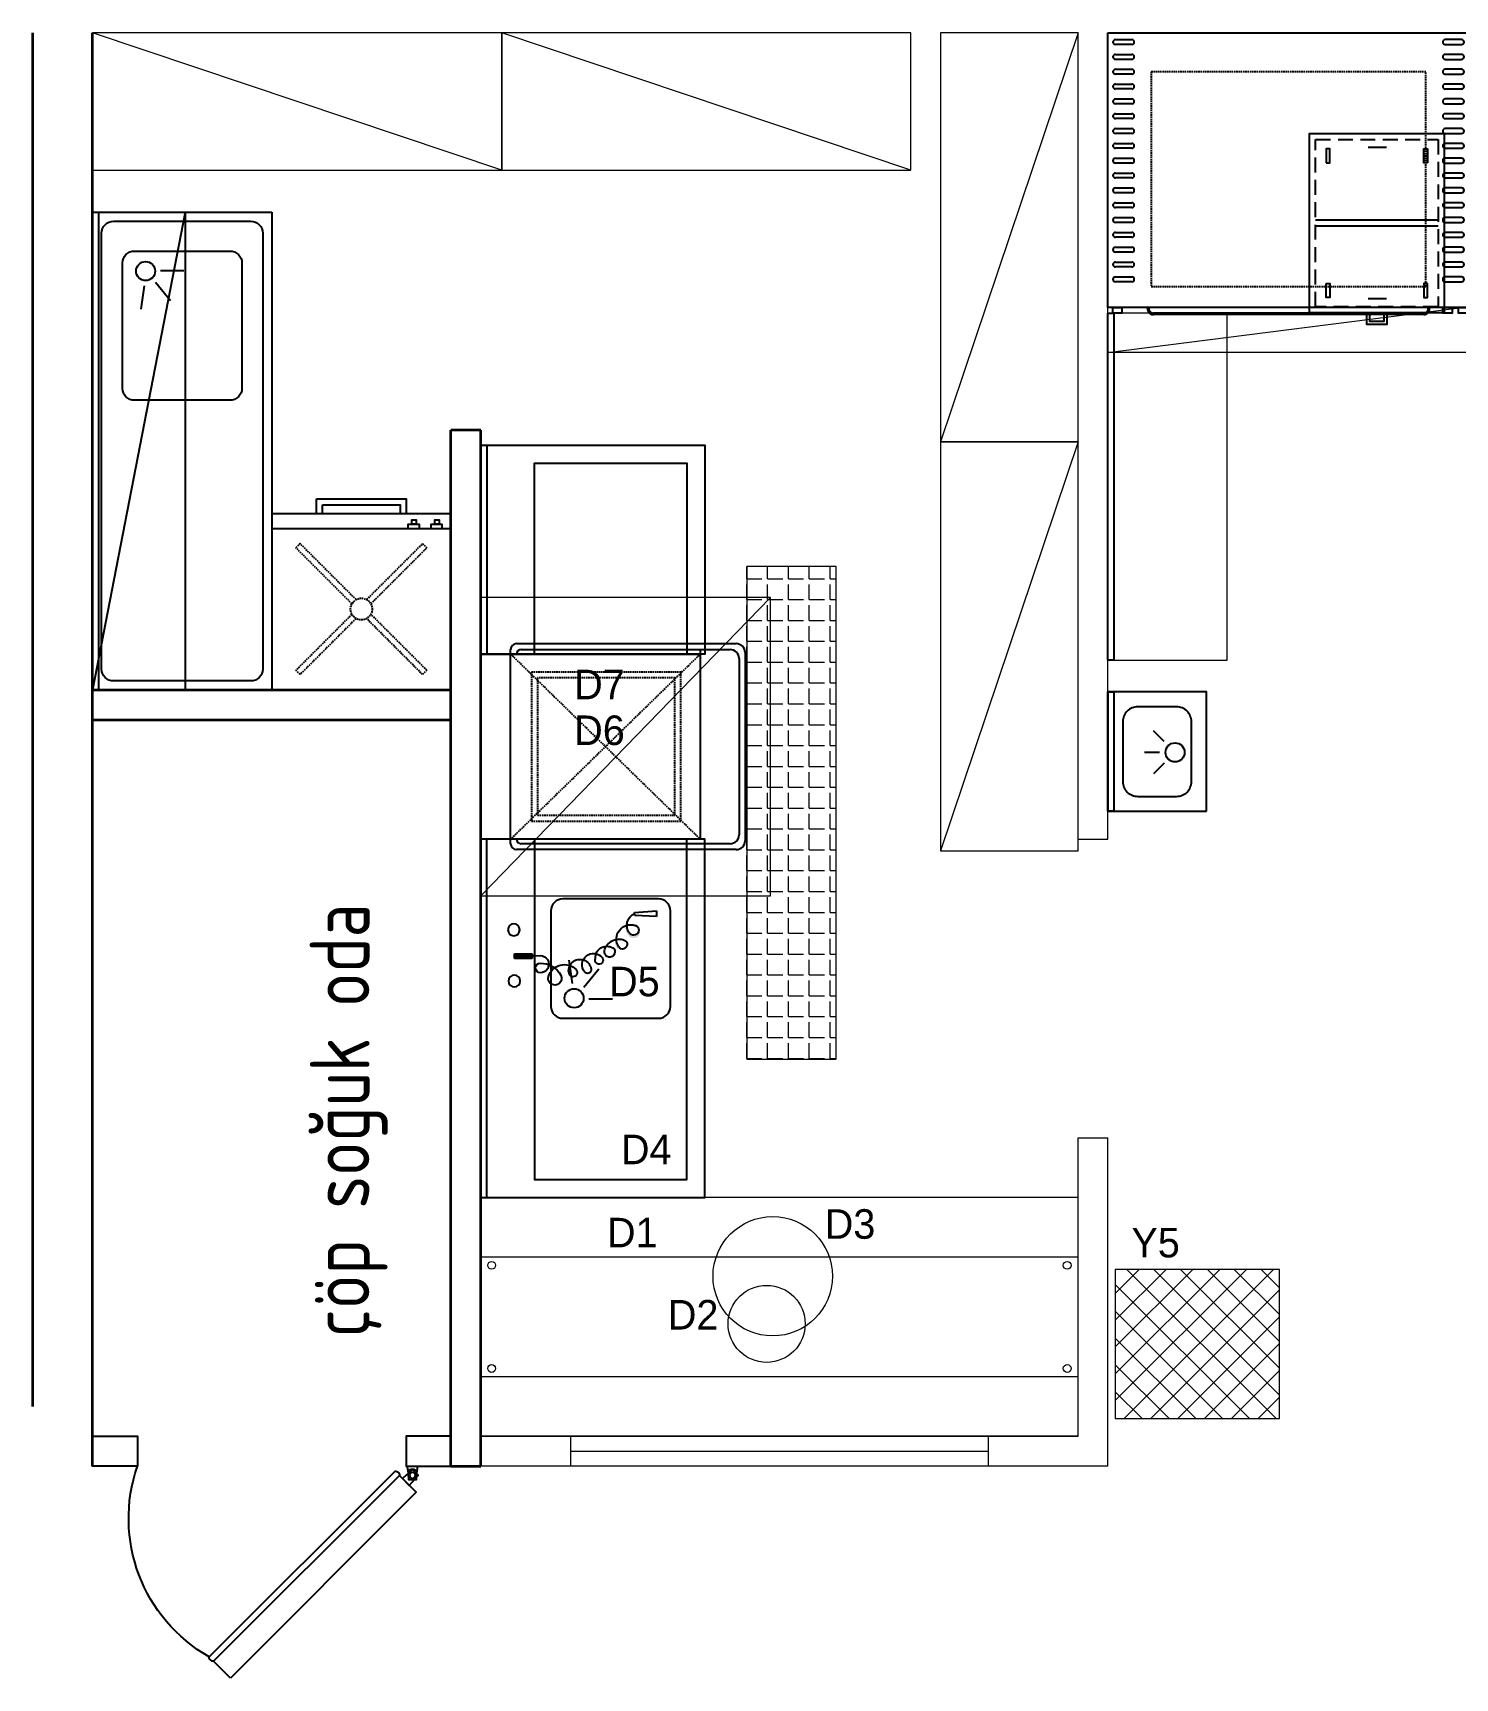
# Model space of a CAD drawing. Header units: millimetres. Extents: x 0 to 45949, y -31098 to 10954.
# Drawn here: x 35958 to 36434, y -8571 to -8020 of the extents above; entities that cross this region are included whole.
import ezdxf

# ---------------------------------------------------------------- set-up
doc = ezdxf.new("R2010")
doc.units = ezdxf.units.MM
doc.linetypes.add('DASHED', pattern=[0.75, 0.5, -0.25])
doc.linetypes.add('HIDDENX2', pattern=[19.05, 12.7, -6.35])
for name, color, linetype, lineweight in [('Auto-Duvar', 193, 'Continuous', 35), ('Duvar', 5, 'Continuous', 35), ('iç ölçü', 7, 'Continuous', 15), ('mahal-yazi', 14, 'Continuous', 9)]:
    doc.layers.add(name, color=color, linetype=linetype, lineweight=lineweight)
doc.layers.add('S2000-002 Çizgi', color=7, linetype='Continuous')
doc.layers.add('S2000-034 Soğuk Oda', color=1, linetype='Continuous')
doc.styles.add('arial', font='isocpeur.ttf')
doc.styles.add('TAKSİM', font='GOTHIC.TTF', dxfattribs={"height": 20})

# ---------------------------------------------------------------- blocks, each defined once
blk = doc.blocks.new('A$C7EB32CAC')
at = {"layer": 'S2000-002 Çizgi'}
for points in [[(0, 75), (70, 75), (70, 73), (0, 73)], [(0, 75), (70, 75), (70, 0), (0, 0)], [(0, 57), (64, 57), (64, 6), (0, 6)]]:
    blk.add_lwpolyline(points, close=True, dxfattribs=at)
blk = doc.blocks.new('A$C7ED97EAE')
at = {"layer": 'S2000-002 Çizgi'}
for p, q in [((3.5, 88.5), (65.5, 88.5)), ((3.5, 15), (3.5, 88.5)), ((65.5, 88.5), (65.5, 15)), ((2, 78.5), (3.5, 78.5)), ((3.5, 78.5), (65.5, 78.5)), ((65.5, 78.5), (67, 78.5)), ((0, 3), (0, 76.5)), ((2, 5), (2, 75)), ((3.5, 76.5), (3.5, 76.5)), ((65.5, 76.5), (65.5, 76.5)), ((67, 75), (67, 5)), ((69, 76.5), (69, 3)), ((65.5, 15), (3.5, 15)), ((67, 15), (65.5, 15)), ((66, 0), (3, 0)), ((64, 2), (5, 2))]:
    blk.add_line(p, q, dxfattribs=at)
at = {"layer": 'S2000-002 Çizgi', "linetype": 'DASHED'}
for p, q in [((65.5, 78.5), (3.5, 15)), ((65.5, 15), (3.5, 78.5))]:
    blk.add_line(p, q, dxfattribs=at)
for points in [[(9.5, 21.5), (59.5, 21.5), (59.5, 71.5), (9.5, 71.5)], [(11.5, 23.5), (57.5, 23.5), (57.5, 69.5), (11.5, 69.5)]]:
    blk.add_lwpolyline(points, close=True, dxfattribs=at)
at = {"layer": 'S2000-002 Çizgi'}
for centre, radius, start, end in [((2, 76.5), 2, 90, 180), ((67, 76.5), 2, 0, 90), ((3.5, 75), 1.5, 90, 180), ((65.5, 75), 1.5, 0, 90), ((3, 3), 3, 180, 270), ((5, 5), 3, 180, 270), ((64, 5), 3, 270, 0), ((66, 3), 3, 270, 0)]:
    blk.add_arc(centre, radius, start, end, dxfattribs=at)
blk = doc.blocks.new('A$C0B5C35CE')
at = {"layer": 'S2000-002 Çizgi'}
for points in [[(0, 94.36), (122, 94.36), (122, 2.36), (0, 2.36)], [(1.67, 2.36), (4.73, 2.36), (4.73, 0.44), (1.67, 0.44)], [(112.21, 2.35), (115.28, 2.35), (115.28, 0.44), (112.21, 0.44)], [(117.4, 2.35), (120.46, 2.35), (120.46, 0.44), (117.4, 0.44)]]:
    blk.add_lwpolyline(points, close=True, dxfattribs=at)
for points in [[(2.52, 92.1), (8.02, 92.1)], [(8.02, 90.47), (2.52, 90.47)], [(118.48, 92.1), (112.98, 92.1)], [(112.98, 90.47), (118.48, 90.47)], [(2.52, 87.13), (8.02, 87.13)], [(8.02, 85.5), (2.52, 85.5)], [(118.48, 87.13), (112.98, 87.13)], [(112.98, 85.5), (118.48, 85.5)], [(2.52, 82.16), (8.02, 82.16)], [(8.02, 80.53), (2.52, 80.53)], [(2.52, 77.2), (8.02, 77.2)], [(118.48, 82.16), (112.98, 82.16)], [(112.98, 80.53), (118.48, 80.53)], [(118.48, 77.2), (112.98, 77.2)], [(8.02, 75.57), (2.52, 75.57)], [(2.52, 72.23), (8.02, 72.23)], [(112.98, 75.57), (118.48, 75.57)], [(118.48, 72.23), (112.98, 72.23)], [(8.02, 70.6), (2.52, 70.6)], [(2.52, 67.26), (8.02, 67.26)], [(112.98, 70.6), (118.48, 70.6)], [(118.48, 67.26), (112.98, 67.26)], [(8.02, 65.63), (2.52, 65.63)], [(2.52, 62.3), (8.02, 62.3)], [(8.02, 60.67), (2.52, 60.67)], [(112.98, 65.63), (118.48, 65.63)], [(118.48, 62.3), (112.98, 62.3)], [(112.98, 60.67), (118.48, 60.67)], [(2.52, 57.33), (8.02, 57.33)], [(8.02, 55.7), (2.52, 55.7)], [(118.48, 57.33), (112.98, 57.33)], [(112.98, 55.7), (118.48, 55.7)], [(2.52, 52.36), (8.02, 52.36)], [(8.02, 50.73), (2.52, 50.73)], [(118.48, 52.36), (112.98, 52.36)], [(112.98, 50.73), (118.48, 50.73)], [(2.52, 47.39), (8.02, 47.39)], [(8.02, 45.77), (2.52, 45.77)], [(118.48, 47.39), (112.98, 47.39)], [(112.98, 45.77), (118.48, 45.77)], [(2.52, 42.43), (8.02, 42.43)], [(8.02, 40.8), (2.52, 40.8)], [(118.48, 42.43), (112.98, 42.43)], [(112.98, 40.8), (118.48, 40.8)], [(2.52, 37.46), (8.02, 37.46)], [(8.02, 35.83), (2.52, 35.83)], [(118.48, 37.46), (112.98, 37.46)], [(112.98, 35.83), (118.48, 35.83)], [(2.52, 32.49), (8.02, 32.49)], [(8.02, 30.87), (2.52, 30.87)], [(118.48, 32.49), (112.98, 32.49)], [(112.98, 30.87), (118.48, 30.87)], [(2.52, 27.53), (8.02, 27.53)], [(8.02, 25.9), (2.52, 25.9)], [(2.52, 22.56), (8.02, 22.56)], [(118.48, 27.53), (112.98, 27.53)], [(112.98, 25.9), (118.48, 25.9)], [(118.48, 22.56), (112.98, 22.56)], [(8.02, 20.93), (2.52, 20.93)], [(2.52, 17.59), (8.02, 17.59)], [(112.98, 20.93), (118.48, 20.93)], [(118.48, 17.59), (112.98, 17.59)], [(8.02, 15.97), (2.52, 15.97)], [(2.52, 12.63), (8.02, 12.63)], [(112.98, 15.97), (118.48, 15.97)], [(118.48, 12.63), (112.98, 12.63)], [(8.02, 11), (2.52, 11)], [(112.98, 11), (118.48, 11)]]:
    blk.add_lwpolyline(points, dxfattribs=at)
at = {"layer": 'S2000-002 Çizgi', "linetype": 'DASHED'}
blk.add_lwpolyline([(14.51, 9.36), (106.51, 9.36), (106.51, 81.36), (14.51, 81.36)], close=True, dxfattribs=at)
at = {"layer": 'S2000-002 Çizgi', "linetype": 'HIDDENX2', "ltscale": 10}
for points in [[(107.26, 2.36), (107.77, 2.36), (107.77, 2, -0.414214), (105.77, 0), (15.25, 0, -0.414214), (13.25, 2), (13.25, 2.36), (13.76, 2.36)], [(107.26, 2.36, -0.472507), (105.77, 0.5), (15.25, 0.5, -0.472507), (13.76, 2.36)]]:
    blk.add_lwpolyline(points, format="xyb", dxfattribs=at)
at = {"layer": 'S2000-002 Çizgi'}
for centre, start, end in [((2.52, 91.28), 90, 270), ((8.02, 91.28), 270, 90), ((112.98, 91.28), 90, 270), ((118.48, 91.28), 270, 90), ((2.52, 86.32), 90, 270), ((8.02, 86.32), 270, 90), ((112.98, 86.32), 90, 270), ((118.48, 86.32), 270, 90), ((2.52, 81.35), 90, 270), ((2.52, 76.38), 90, 270), ((8.02, 81.35), 270, 90), ((8.02, 76.38), 270, 90), ((112.98, 81.35), 90, 270), ((112.98, 76.38), 90, 270), ((118.48, 81.35), 270, 90), ((118.48, 76.38), 270, 90), ((2.52, 71.41), 90, 270), ((8.02, 71.41), 270, 90), ((112.98, 71.41), 90, 270), ((118.48, 71.41), 270, 90), ((2.52, 66.45), 90, 270), ((8.02, 66.45), 270, 90), ((112.98, 66.45), 90, 270), ((118.48, 66.45), 270, 90), ((2.52, 61.48), 90, 270), ((8.02, 61.48), 270, 90), ((112.98, 61.48), 90, 270), ((118.48, 61.48), 270, 90), ((2.52, 56.51), 90, 270), ((8.02, 56.51), 270, 90), ((112.98, 56.51), 90, 270), ((118.48, 56.51), 270, 90), ((2.52, 51.55), 90, 270), ((8.02, 51.55), 270, 90), ((112.98, 51.55), 90, 270), ((118.48, 51.55), 270, 90), ((2.52, 46.58), 90, 270), ((8.02, 46.58), 270, 90), ((112.98, 46.58), 90, 270), ((118.48, 46.58), 270, 90), ((2.52, 41.61), 90, 270), ((8.02, 41.61), 270, 90), ((112.98, 41.61), 90, 270), ((118.48, 41.61), 270, 90), ((2.52, 36.65), 90, 270), ((8.02, 36.65), 270, 90), ((112.98, 36.65), 90, 270), ((118.48, 36.65), 270, 90), ((2.52, 31.68), 90, 270), ((8.02, 31.68), 270, 90), ((112.98, 31.68), 90, 270), ((118.48, 31.68), 270, 90), ((2.52, 26.71), 90, 270), ((2.52, 21.75), 90, 270), ((8.02, 26.71), 270, 90), ((8.02, 21.75), 270, 90), ((112.98, 26.71), 90, 270), ((112.98, 21.75), 90, 270), ((118.48, 26.71), 270, 90), ((118.48, 21.75), 270, 90), ((2.52, 16.78), 90, 270), ((8.02, 16.78), 270, 90), ((112.98, 16.78), 90, 270), ((118.48, 16.78), 270, 90), ((2.52, 11.81), 90, 270), ((8.02, 11.81), 270, 90), ((112.98, 11.81), 90, 270), ((118.48, 11.81), 270, 90)]:
    blk.add_arc(centre, 0.814, start, end, dxfattribs=at)
blk = doc.blocks.new('A$C0E9B5C18')
at = {"layer": 'S2000-002 Çizgi'}
for points in [[(0, 3.91), (45, 3.91), (45, 63.91), (0, 63.91)], [(5.51, 54.08), (6.74, 54.08), (6.74, 58.83), (5.51, 58.83)], [(39.49, 54.08), (38.26, 54.08), (38.26, 58.83), (39.49, 58.83)], [(5.51, 13.74), (6.74, 13.74), (6.74, 8.99), (5.51, 8.99)], [(39.49, 13.74), (38.26, 13.74), (38.26, 8.99), (39.49, 8.99)], [(20.13, 3.91), (20.13, 1), (24.87, 1), (24.87, 3.91)]]:
    blk.add_lwpolyline(points, close=True, dxfattribs=at)
at = {"layer": 'S2000-002 Çizgi', "linetype": 'DASHED', "ltscale": 10}
blk.add_lwpolyline([(2, 5.91), (43, 5.91), (43, 61.91), (2, 61.91)], close=True, dxfattribs=at)
at = {"layer": 'S2000-002 Çizgi'}
for points in [[(19.25, 59.29), (25.38, 59.29)], [(2, 32.91), (43, 32.91)], [(19.25, 8.53), (25.38, 8.53)], [(19.13, 3.91), (19.13, 0), (25.87, 0), (25.87, 3.91)]]:
    blk.add_lwpolyline(points, dxfattribs=at)
at = {"layer": 'S2000-002 Çizgi', "ltscale": 15}
blk.add_lwpolyline([(2, 34.91), (43, 34.91)], dxfattribs=at)
blk = doc.blocks.new('A$C353D2250')
at = {"layer": 'S2000-002 Çizgi'}
for p, q in [((16.08, 14.18), (12.54, 17.71)), ((19.74, 15.7), (19.74, 20.7)), ((23.41, 14.18), (26.95, 17.71))]:
    blk.add_line(p, q, dxfattribs=at)
for points in [[(0, 33), (40, 33), (40, 31), (0, 31)], [(0, 0), (40, 0), (40, 33), (0, 33)]]:
    blk.add_lwpolyline(points, close=True, dxfattribs=at)
blk.add_lwpolyline([(10, 5), (30, 5, 0.414214), (35, 10), (35, 23, 0.414214), (30, 28), (10, 28, 0.414214), (5, 23), (5, 10, 0.414214)], format="xyb", close=True, dxfattribs=at)
blk.add_circle((19.74, 10.51), 3.19, dxfattribs=at)
blk = doc.blocks.new('A$C44911D4B')
at = {"layer": 'S2000-034 Soğuk Oda'}
for points in [[(0, 80.98), (15, 80.98), (15, 70.98), (0, 70.98)], [(120, 80.98), (105, 80.98), (105, 70.98), (120, 70.98)]]:
    blk.add_lwpolyline(points, close=True, dxfattribs=at)
at = {"layer": 'S2000-034 Soğuk Oda', "color": 3, "linetype": 'ByBlock'}
for points in [[(12.8, 69.76, -0.39805), (12.94, 69.76), (16.22, 66.82), (13.96, 64.56), (11.02, 67.85, -0.39805), (11.02, 67.98)], [(13.86, 69.63, 0.617768), (14.44, 69.88), (14.5, 70.98), (11.3, 70.98), (11.36, 69.88, 0.617768), (11.94, 69.63, -0.364026)], [(11.54, 66.58), (11.36, 69.88, 0.617768), (11.94, 69.63, -0.364026), (13.86, 69.63, 0.617768), (14.44, 69.88), (14.26, 66.58, -0.39805), (14.16, 66.48), (11.64, 66.48, -0.39805)], [(79.51, 5.66, 0.491935), (80.92, 7.07), (18.7, 69.3, 0.499706), (17.28, 67.88)]]:
    blk.add_lwpolyline(points, format="xyb", close=True, dxfattribs=at)
blk.add_lwpolyline([(73.85, 0), (79.51, 5.66), (17.28, 67.88), (11.63, 62.23), (73.85, 0)], dxfattribs=at)
blk.add_circle((12.9, 67.88), 1, dxfattribs=at)
blk.add_circle((12.9, 67.88), 1, dxfattribs=at)
blk.add_arc((54.51, 53.51), 53.42, 299.6259, 19.0898, dxfattribs=at)
blk = doc.blocks.new('A$C521B02A0')
at = {"layer": 'S2000-002 Çizgi'}
blk.add_line((6.65, 10), (10.64, 10), dxfattribs=at)
for points in [[(0, 64), (0, 10), (60, 10), (60, 64)], [(0, 64), (0, 5), (60, 5), (60, 64)], [(3, 10), (6.65, 10), (6.65, 8.54), (3, 8.54)], [(3.97, 8.54), (5.43, 8.54), (5.43, 7.08), (3.97, 7.08)], [(10.64, 10), (14.29, 10), (14.29, 8.54), (10.64, 8.54)], [(11.61, 8.54), (13.07, 8.54), (13.07, 7.08), (11.61, 7.08)], [(45, 0), (15, 0), (15, 5), (45, 5)], [(43, 2), (17, 2), (17, 5), (43, 5)]]:
    blk.add_lwpolyline(points, close=True, dxfattribs=at)
at = {"layer": 'S2000-002 Çizgi', "linetype": 'DASHED'}
for points in [[(8.08, 57.42), (9.49, 58.84)], [(8.08, 57.42), (26.83, 38.67)], [(9.49, 58.84), (28.24, 40.09)], [(31.86, 40.19), (50.51, 58.84)], [(33.27, 38.77), (51.92, 57.42)], [(50.51, 58.84), (51.92, 57.42)], [(26.73, 35.06), (8.08, 16.41)], [(28.14, 33.64), (9.49, 15)], [(31.76, 33.74), (50.51, 15)], [(33.17, 35.16), (51.92, 16.41)], [(9.49, 15), (8.08, 16.41)], [(50.51, 15), (51.92, 16.41)]]:
    blk.add_lwpolyline(points, dxfattribs=at)
blk.add_circle((30, 36.92), 3.63, dxfattribs=at)
blk = doc.blocks.new('A$C7BE05278')
at = {"layer": 'S2000-002 Çizgi'}
h = blk.add_hatch(color=256, dxfattribs=at)
h.paths.add_polyline_path([(4.65, 9.9, -0.025454), (4.81, 10.42, 0.278063), (0.77, 7.52), (1.23, 7.32, -0.265675)])
h.paths.add_polyline_path([(5.35, 10.43, 0.028094), (4.81, 10.42, 0.025454), (4.65, 9.9, -0.030609), (5.18, 9.93, -0.027259)])
h.paths.add_polyline_path([(5.35, 10.43, 0.027259), (5.18, 9.93, -0.171751), (7.9, 8.98), (7.9, 8.98), (7.9, 8.98, -1.347305), (5.22, 7.15, -0.147228), (5.18, 9.93, 0.030609), (4.65, 9.9, 0.138731), (4.75, 7, 1.347306), (8.21, 9.37, 0.162476)])
h.paths.add_polyline_path([(12.46, 12.66), (12.73, 13.08, 0.483116), (4.81, 10.42, -0.028094), (5.35, 10.43, -0.470681)])
for p, q in [((14.4, 47.58), (14.34, 41.67)), ((14.4, 47.58), (14.34, 41.67)), ((15.96, 47.57), (14.4, 47.58)), ((15.96, 47.57), (14.4, 47.58)), ((15.05, 47.56), (14.97, 38.92)), ((15.9, 41.65), (15.96, 47.57)), ((15.9, 41.65), (15.96, 47.57)), ((14.34, 41.67), (15.9, 41.65)), ((14.34, 41.67), (15.9, 41.65)), ((0.47, 7.33), (0, 0.02)), ((0.47, 7.33), (0, 0.02)), ((1.54, 7.31), (0.47, 7.33)), ((1.54, 7.31), (0.47, 7.33)), ((1.86, 0), (1.54, 7.31)), ((1.86, 0), (1.54, 7.31)), ((0, 0.02), (1.86, 0))]:
    blk.add_line(p, q, dxfattribs=at)
for centre in [(6.31, 47.78), (23.47, 47.61)]:
    blk.add_circle(centre, 1.99, dxfattribs=at)
for centre, radius, start, end in [((17.83, 38.9), 2.86, 179.43, 359.43), ((19.09, 38.88), 1.6, 359.43, 179.43), ((25.13, 38.82), 7.64, 179.43, 242.0346), ((23.49, 30.88), 5.53, 105.7663, 225.7833), ((22.59, 34.05), 2.23, 242.0346, 105.7663), ((20, 25.62), 3.8, 74.9498, 261.6763), ((20.62, 27.93), 1.41, 225.7833, 74.9498), ((18.07, 21.08), 3.83, 52.4089, 229.1112), ((19.64, 23.11), 1.26, 261.6763, 52.4089), ((14.42, 12.56), 4.98, 103.1199, 200.7743), ((15.59, 16.68), 3.77, 86.0156, 220.6772), ((13.69, 15.69), 1.76, 236.8088, 103.1199), ((16.45, 19.21), 1.37, 229.1112, 116.3243), ((9.42, 8.58), 4.83, 57.0103, 197.5795), ((11.21, 11.34), 1.54, 200.7743, 57.0103), ((4.79, 5.59), 4.31, 51.245, 156.7533), ((6.43, 7.63), 1.7, 197.5795, 51.245)]:
    blk.add_arc(centre, radius, start, end, dxfattribs=at)
blk.add_solid([(15.9, 41.65), (14.34, 41.67), (15.96, 47.57), (14.4, 47.58)], dxfattribs=at)
blk = doc.blocks.new('A$C24883100')
at = {"layer": 'S2000-002 Çizgi'}
for p, q in [((30.74, 71.66), (29.63, 79.47)), ((34.55, 70.43), (39.55, 76.53)), ((36.21, 66.52), (44.1, 66.52))]:
    blk.add_line(p, q, dxfattribs=at)
for points in [[(0, 120), (0, 0), (75, 0), (75, 120)], [(0, 120), (0, 0), (2, 0), (2, 120)], [(18, 120), (18, 6), (69, 6), (69, 120)]]:
    blk.add_lwpolyline(points, close=True, dxfattribs=at)
blk.add_lwpolyline([(63.5, 64), (63.5, 96, 0.414214), (59.5, 100), (27.5, 100, 0.414214), (23.5, 96), (23.5, 64, 0.414214), (27.5, 60), (59.5, 60, 0.414214)], format="xyb", close=True, dxfattribs=at)
blk.add_circle((31.24, 66.71), 3.19, dxfattribs=at)
at = {"layer": 'S2000-002 Çizgi', "xscale": -1, "rotation": 90}
blk.add_blockref('A$C7BE05278', (58.84, 95.96), dxfattribs=at)

msp = doc.modelspace()

# ---------------------------------------------------------------- hatches: boundary and pattern name
at = {"layer": 'iç ölçü'}
h = msp.add_hatch(dxfattribs=at)
h.set_pattern_fill('ANGLE', color=256)
h.set_pattern_definition([(0, (18769.187, -5192.245), (0, 6.985), [5.08, -1.905]), (90, (18769.187, -5192.245), (-6.985, 4e-16), [5.08, -1.905])])
h.paths.add_polyline_path([(36226.76, -8198.742), (36196.76, -8198.742), (36196.76, -8363.742), (36226.76, -8363.742)])
h = msp.add_hatch(dxfattribs=at)
h.set_pattern_fill('ANSI37', color=256, scale=2, angle=90)
h.set_pattern_definition([(135, (18958.366, -8463.1125), (-4.490128, -4.490128), []), (225, (18958.366, -8463.1125), (4.490128, -4.490128), [])])
h.paths.add_polyline_path([(36375.215, -8434.102), (36320.215, -8434.102), (36320.215, -8484.102), (36375.215, -8484.102)])

# ---------------------------------------------------------------- linework, layer by layer
msp.add_line((36008.715, -8080.027), (35977.715, -8240.027))
for points in [[(35977.715, -8240.027), (35977.715, -8080.027), (36008.715, -8080.027), (36008.715, -8240.027)], [(36319.715, -8230.027), (36317.715, -8230.027), (36317.715, -8113.823), (36319.715, -8113.823)]]:
    msp.add_lwpolyline(points, close=True)
at = {"layer": 'Auto-Duvar'}
for p, q in [((35957.715, -8480.027), (35957.715, -8019.968)), ((35977.715, -8500.027), (35977.715, -8019.968)), ((36097.715, -8500.027), (36097.715, -8153.027)), ((36107.715, -8153.027), (36097.715, -8153.027)), ((36107.715, -8500.027), (36107.715, -8153.027)), ((35977.715, -8240.027), (36097.715, -8240.027)), ((35977.715, -8250.027), (36097.715, -8250.027)), ((36097.715, -8500.027), (36107.715, -8500.027))]:
    msp.add_line(p, q, dxfattribs=at)
at = {"layer": 'iç ölçü'}
for p, q in [((36114.715, -8065.968), (35977.715, -8019.968)), ((36251.715, -8065.968), (36114.715, -8019.968)), ((36307.715, -8019.968), (36261.715, -8156.968)), ((36307.715, -8290.027), (36307.715, -8019.968)), ((36317.715, -8290.027), (36317.715, -8019.968)), ((36317.715, -8127.068), (37157.715, -8019.968)), ((36307.715, -8156.968), (36261.715, -8293.968)), ((36107.715, -8309.027), (36204.715, -8209.027)), ((36007.715, -8240.027), (35977.715, -8240.027)), ((36307.715, -8290.027), (36317.715, -8290.027)), ((36307.715, -8490.027), (36307.715, -8390.027)), ((36307.715, -8390.027), (36317.715, -8390.027)), ((36317.715, -8500.027), (36317.715, -8390.027)), ((36307.715, -8490.027), (36107.715, -8490.027)), ((36137.789, -8490.027), (36137.789, -8500.027)), ((36277.64, -8490.027), (36277.64, -8500.027)), ((36137.789, -8495.027), (36277.64, -8495.027)), ((36317.715, -8500.027), (36107.715, -8500.027))]:
    msp.add_line(p, q, dxfattribs=at)
for points in [[(36114.715, -8065.968), (36114.715, -8019.968), (35977.715, -8019.968), (35977.715, -8065.968)], [(36251.715, -8065.968), (36251.715, -8019.968), (36114.715, -8019.968), (36114.715, -8065.968)], [(36307.715, -8019.968), (36261.715, -8019.968), (36261.715, -8156.968), (36307.715, -8156.968)], [(36317.715, -8019.968), (37157.715, -8019.968), (37157.715, -8127.068), (36317.715, -8127.068)], [(36317.715, -8230.027), (36357.715, -8230.027), (36357.715, -8113.823), (36317.715, -8113.823)], [(36307.715, -8156.968), (36261.715, -8156.968), (36261.715, -8293.968), (36307.715, -8293.968)], [(36196.76, -8363.742), (36226.76, -8363.742), (36226.76, -8198.742), (36196.76, -8198.742)], [(36107.715, -8309.027), (36204.715, -8309.027), (36204.715, -8209.027), (36107.715, -8209.027)], [(36107.715, -8490.027), (36307.715, -8490.027), (36307.715, -8410.027), (36107.715, -8410.027)], [(36107.715, -8470.027), (36307.715, -8470.027), (36307.715, -8430.027), (36107.715, -8430.027)], [(36375.215, -8484.102), (36375.215, -8434.102), (36320.215, -8434.102), (36320.215, -8484.102)]]:
    msp.add_lwpolyline(points, close=True, dxfattribs=at)
for centre, radius in [((36205.481, -8436.403), 20), ((36111.329, -8432.748), 1.298), ((36304.1, -8432.748), 1.298), ((36203.443, -8452.357), 12.899), ((36111.329, -8467.305), 1.298), ((36304.1, -8467.305), 1.298)]:
    msp.add_circle(centre, radius, dxfattribs=at)
at = {"layer": 'S2000-002 Çizgi'}
for p, q in [((36000.425, -8099.546), (36008.315, -8099.546)), ((35994.952, -8104.684), (35993.84, -8112.496)), ((35998.762, -8103.454), (36003.77, -8109.552))]:
    msp.add_line(p, q, dxfattribs=at)
for points in [[(36037.715, -8080.027), (36037.715, -8240.027), (35977.715, -8240.027), (35977.715, -8080.027)], [(35979.715, -8080.027), (35979.715, -8240.027), (35977.715, -8240.027), (35977.715, -8080.027)]]:
    msp.add_lwpolyline(points, close=True, dxfattribs=at)
for points in [[(36034.715, -8087.027), (36034.715, -8233.027, -0.4142136), (36030.715, -8237.027), (35984.715, -8237.027, -0.4142136), (35980.715, -8233.027), (35980.715, -8087.027, -0.4142136), (35984.715, -8083.027), (36030.715, -8083.027, -0.4142136)], [(36027.715, -8097.027), (36027.715, -8139.027, -0.4142136), (36023.715, -8143.027), (35991.715, -8143.027, -0.4142136), (35987.715, -8139.027), (35987.715, -8097.027, -0.4142136), (35991.715, -8093.027), (36023.715, -8093.027, -0.4142136)]]:
    msp.add_lwpolyline(points, format="xyb", close=True, dxfattribs=at)
msp.add_circle((35995.459, -8099.741), 3.188, dxfattribs=at)

# ---------------------------------------------------------------- block references
msp.add_blockref('A$C24883100', (36107.715, -8410.027))
at = {"layer": 'Duvar', "xscale": -1}
msp.add_blockref('A$C44911D4B', (36097.715, -8571.009), dxfattribs=at)
at = {"layer": 'iç ölçü'}
msp.add_blockref('A$C0B5C35CE', (36317.715, -8114.323), dxfattribs=at)
at = {"layer": 'S2000-002 Çizgi', "xscale": -1}
msp.add_blockref('A$C0E9B5C18', (36430.29, -8117.612), dxfattribs=at)
at = {"layer": 'S2000-002 Çizgi'}
for name, p, rotation in [('A$C7EB32CAC', (36182.715, -8228.027), 90.00000000000001), ('A$C521B02A0', (36097.715, -8176.027), 180), ('A$C7ED97EAE', (36196.215, -8293.527), 90.00000000000001), ('A$C353D2250', (36350.715, -8280.69), 89.99999999999999)]:
    msp.add_blockref(name, p, dxfattribs=dict(at, rotation=rotation))

# ---------------------------------------------------------------- texts
at = {"style": 'TAKSİM'}
for s, p in [('D7', (36139, -8243.151, -0.001)), ('D6', (36139, -8258.49, -0.001)), ('D5', (36150.697, -8342.647, -0.001)), ('D4', (36154.663, -8398.888, -0.001)), ('D3', (36222.912, -8423.862, -0.001)), ('D1', (36149.99, -8426.738, -0.001)), ('Y5', (36325.614, -8430.098, -0.001)), ('D2', (36170.373, -8454.255, -0.001))]:
    msp.add_text(s, height=9.9, dxfattribs=at).set_placement(p)
at = {"layer": 'mahal-yazi', "style": 'arial', "width": 0.8}
msp.add_text('çöp soğuk oda', height=20, rotation=90, dxfattribs=at).set_placement((36070.457, -8456.889, -67677.355))

doc.saveas('drawing.dxf')
